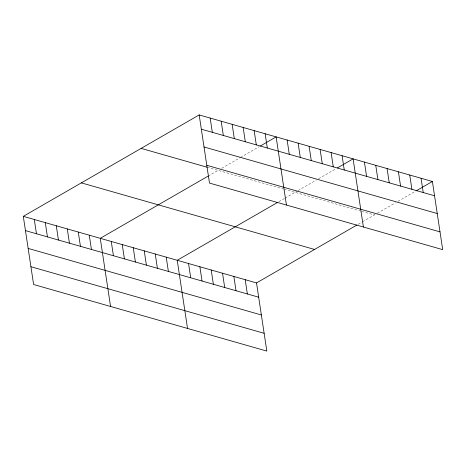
<?xml version="1.0" encoding="UTF-8"?>
<svg xmlns="http://www.w3.org/2000/svg" width="466" height="466" viewBox="0 0 466 466"><rect width="100%" height="100%" fill="white"/><g stroke="black" fill="none" stroke-linecap="round" stroke-linejoin="round"><path stroke-width="0.35" stroke-dasharray="2.33 1.75" d="M208.133 176.107L218.1 170.358M221.723 168.267L239.862 157.811M240.468 157.461L259.207 146.65M278.866 201.667L284.47 198.434M285.093 198.079L297.477 190.932M298.083 190.588L316.222 180.126M318.639 178.728L336.172 168.622M358.156 224.303L361.896 222.148M362.519 221.787L376.773 213.568M377.378 213.218L395.512 202.762M397.929 201.364L415.462 191.252M207.102 167.224L283.38 188.992M284.068 189.19L361.028 211.162M361.692 211.348L374.355 214.966"/><path stroke-width="0.7" d="M23.3 216.352L256.516 282.92L266.826 351.079L33.61 284.51L23.3 216.352L199.174 114.921L432.39 181.49L442.7 249.648L209.484 183.08L199.174 114.921M208.133 176.107L100.26 238.318L110.57 306.477M260.418 145.951L276.134 136.888L286.444 205.046M277.62 202.39L177.226 260.284L187.53 328.448M337.378 167.923L353.1 158.859L363.404 227.018M256.516 282.92L356.915 225.02M416.068 190.903L432.39 181.49M201.335 129.193L434.551 195.767M204.021 146.976L437.242 213.55M206.793 165.296L440.009 231.87M141.134 148.392L207.102 167.224M81.34 182.876L314.556 249.45M25.461 230.623L258.677 297.197M28.146 248.407L261.368 314.975M30.919 266.727L264.135 333.301M421.066 178.257L423.221 192.534M409.736 175.024L411.897 189.301M398.407 171.791L400.568 186.068M387.083 168.558L389.238 182.835M375.753 165.325L377.914 179.602M364.424 162.092L366.585 176.364M342.102 155.72L344.263 169.997M331.11 152.58L333.266 166.857M320.113 149.44L322.274 163.717M309.121 146.307L311.276 160.578M298.124 143.167L300.285 157.438M287.132 140.027L289.287 154.304M265.142 133.748L267.298 148.025M254.145 130.614L256.306 144.885M243.153 127.474L245.314 141.751M232.155 124.335L234.316 138.612M221.164 121.195L223.325 135.472M245.192 279.687L247.347 293.964M210.166 118.061L212.327 132.332M233.862 276.454L236.023 290.732M222.532 273.222L224.694 287.499M211.209 269.989L213.364 284.26M199.879 266.756L202.04 281.027M188.549 263.523L190.71 277.794M166.228 257.15L168.389 271.422M155.236 254.011L157.392 268.288M144.239 250.871L146.4 265.148M133.247 247.731L135.402 262.009M122.249 244.598L124.41 258.869M111.258 241.458L113.413 255.729M89.268 235.179L91.423 249.456M78.271 232.039L80.432 246.316M67.279 228.905L69.44 243.176M56.281 225.765L58.442 240.042M45.289 222.626L47.45 236.903M34.292 219.486L36.453 233.763"/></g></svg>
